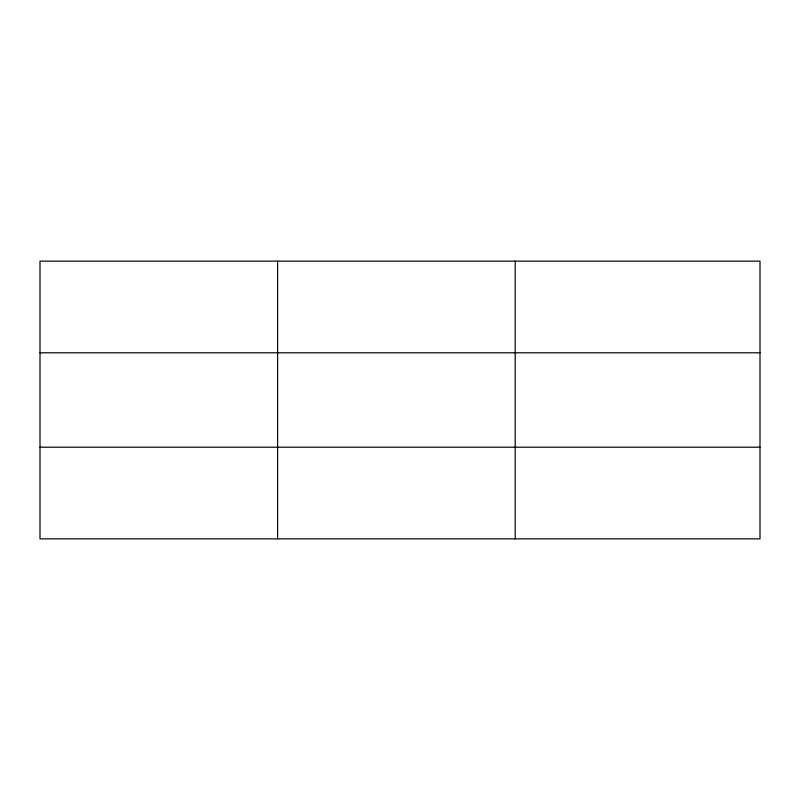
<?xml version="1.0" encoding="UTF-8"?>
<svg xmlns="http://www.w3.org/2000/svg" width="800" height="800" viewBox="0 0 800 800"><rect width="100%" height="100%" fill="white"/><g stroke="black" fill="none" stroke-linecap="round" stroke-linejoin="round"><path stroke-width="1.2" d="M277.6 261.14L277.6 538.86M515.2 261.14L515.2 538.86M760 352.79L760 261.14L40 261.14L40 538.86L760 538.86L760 352.79L40 352.79M40 447.21L760 447.21"/></g></svg>
